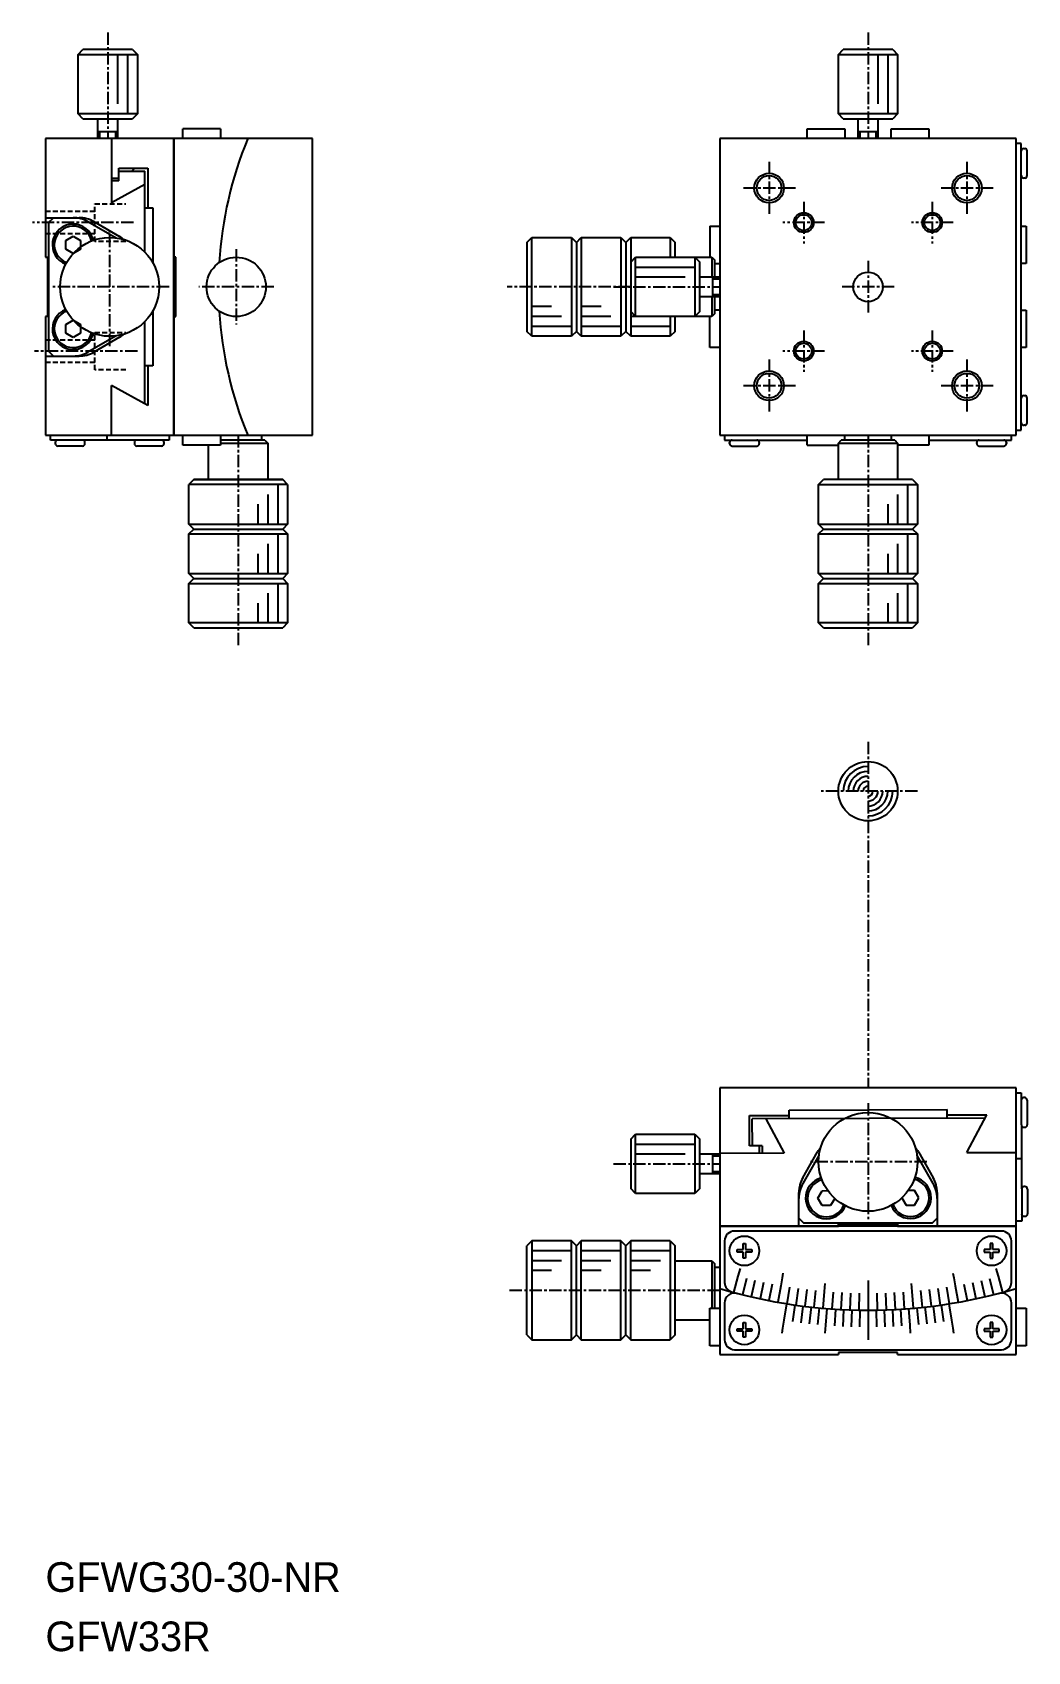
# Model space of a CAD drawing. Extents: x 633 to 733, y 42 to 206.
import ezdxf

# ---------------------------------------------------------------- set-up
doc = ezdxf.new("R2010")
doc.units = 0
doc.linetypes.add('CENTER', pattern=[2, 1.25, -0.25, 0.25, -0.25])
doc.linetypes.add('DASHED', pattern=[0.75, 0.5, -0.25])
doc.layers.get('0').update_dxf_attribs({"linetype": 'CONTINUOUS'})
doc.layers.add('CENTER', color=1, linetype='CENTER')

msp = doc.modelspace()

# ---------------------------------------------------------------- linework, layer by layer
at = {"color": 7, "linetype": 'CONTINUOUS'}
for p, q in [((637.23, 203.33), (637.73, 203.83)), ((637.23, 197.33), (637.23, 203.33)), ((642.73, 203.83), (637.73, 203.83)), ((642.73, 203.83), (643.23, 203.33)), ((643.23, 203.33), (643.23, 197.33)), ((714.13, 203.33), (714.63, 203.83)), ((714.13, 197.33), (714.13, 203.33)), ((719.63, 203.83), (714.63, 203.83)), ((719.63, 203.83), (720.13, 203.33)), ((720.13, 203.33), (720.13, 197.33)), ((637.73, 196.83), (637.23, 197.33)), ((637.73, 196.83), (642.73, 196.83)), ((643.23, 197.33), (642.73, 196.83)), ((714.63, 196.83), (714.13, 197.33)), ((714.63, 196.83), (719.63, 196.83)), ((720.13, 197.33), (719.63, 196.83)), ((640.17, 195.54), (640.3, 195.54)), ((647.83, 194.83), (647.83, 195.83)), ((651.63, 195.83), (647.83, 195.83)), ((651.63, 195.83), (651.63, 194.83)), ((710.98, 195.83), (714.78, 195.83)), ((710.98, 194.83), (710.98, 195.83)), ((714.78, 195.83), (714.78, 194.83)), ((717.06, 195.54), (717.2, 195.54)), ((719.48, 195.83), (723.28, 195.83)), ((719.48, 194.83), (719.48, 195.83)), ((723.28, 195.83), (723.28, 194.83)), ((646.93, 194.83), (633.93, 194.83)), ((633.93, 194.83), (633.93, 182.83)), ((640.62, 194.83), (640.62, 188.32)), ((646.93, 164.83), (646.93, 194.83)), ((646.93, 194.83), (646.93, 182.83)), ((660.93, 194.83), (646.93, 194.83)), ((660.93, 164.83), (660.93, 194.83)), ((702.13, 194.83), (702.13, 164.83)), ((732.13, 194.83), (702.13, 194.83)), ((732.13, 164.83), (732.13, 194.83)), ((732.63, 194.33), (732.13, 194.33)), ((732.63, 165.33), (732.63, 194.33)), ((732.88, 193.83), (732.98, 193.83)), ((733.23, 191.08), (733.23, 193.58)), ((641.35, 191.83), (644.28, 191.83)), ((641.35, 190.54), (641.35, 191.83)), ((642.68, 191.54), (642.97, 191.83)), ((644.28, 191.83), (644.28, 187.83)), ((640.62, 190.83), (641.35, 190.83)), ((641.35, 190.54), (640.62, 190.54)), ((643.97, 190.18), (640.62, 188.32)), ((641.35, 191.54), (643.97, 191.54)), ((643.97, 183.37), (643.97, 191.54)), ((732.98, 190.83), (732.88, 190.83)), ((633.93, 186.83), (637.33, 186.83)), ((634.23, 186.33), (634.73, 186.83)), ((643.97, 187.83), (644.81, 187.83)), ((644.81, 187.83), (644.81, 182.25)), ((634.23, 186.33), (634.23, 173.33)), ((638.23, 186.43), (641.07, 184.79)), ((638.83, 186.43), (641.43, 184.93)), ((701.13, 185.98), (701.13, 182.83)), ((701.13, 185.98), (702.13, 185.98)), ((732.63, 185.98), (733.13, 185.98)), ((733.13, 185.98), (733.13, 182.18)), ((635.98, 184.52), (636.73, 184.95)), ((635.98, 183.65), (635.98, 184.52)), ((636.73, 183.22), (635.98, 183.65)), ((636.73, 184.95), (637.48, 184.52)), ((637.48, 183.65), (636.73, 183.22)), ((637.48, 184.52), (637.48, 183.65)), ((682.63, 184.33), (683.13, 184.83)), ((682.63, 184.33), (682.63, 175.33)), ((683.13, 184.83), (687.13, 184.83)), ((687.13, 184.83), (687.63, 184.33)), ((687.63, 184.33), (688.13, 184.83)), ((687.63, 184.33), (687.63, 175.33)), ((688.13, 184.83), (692.13, 184.83)), ((692.13, 184.83), (692.63, 184.33)), ((692.63, 184.33), (693.13, 184.83)), ((692.63, 184.33), (692.63, 179.83)), ((693.13, 184.83), (697.13, 184.83)), ((697.13, 184.83), (697.63, 184.33)), ((697.63, 182.83), (697.63, 184.33)), ((633.93, 182.83), (634.13, 182.83)), ((634.13, 182.83), (634.13, 176.83)), ((647.13, 182.83), (646.93, 182.83)), ((647.13, 176.83), (647.13, 182.83)), ((693.13, 182.33), (693.63, 182.83)), ((693.13, 182.33), (693.13, 177.33)), ((693.63, 182.83), (699.63, 182.83)), ((699.63, 182.83), (701.33, 182.83)), ((699.63, 182.83), (700.13, 182.33)), ((700.13, 177.33), (700.13, 182.33)), ((701.33, 182.83), (701.63, 182.53)), ((701.63, 180.83), (701.63, 182.53)), ((701.63, 182.18), (702.13, 182.18)), ((733.13, 182.18), (732.63, 182.18)), ((692.63, 179.83), (692.63, 175.33)), ((701.42, 179.77), (701.42, 179.9)), ((701.63, 177.13), (701.63, 178.83)), ((644.81, 177.42), (644.81, 171.83)), ((693.63, 176.83), (693.13, 177.33)), ((700.13, 177.33), (699.63, 176.83)), ((701.63, 177.13), (701.33, 176.83)), ((702.13, 177.48), (701.63, 177.48)), ((732.63, 177.48), (733.13, 177.48)), ((733.13, 177.48), (733.13, 173.68)), ((634.13, 176.83), (633.93, 176.83)), ((633.93, 176.83), (633.93, 164.83)), ((635.98, 176.02), (636.73, 176.45)), ((635.98, 175.15), (635.98, 176.02)), ((636.73, 176.45), (637.48, 176.02)), ((637.48, 176.02), (637.48, 175.15)), ((643.97, 168.01), (643.97, 176.3)), ((646.93, 176.83), (647.13, 176.83)), ((646.93, 176.83), (646.93, 164.83)), ((683.13, 174.83), (682.63, 175.33)), ((687.63, 175.33), (687.13, 174.83)), ((688.13, 174.83), (687.63, 175.33)), ((692.63, 175.33), (692.13, 174.83)), ((693.13, 174.83), (692.63, 175.33)), ((699.63, 176.83), (693.63, 176.83)), ((697.63, 175.33), (697.13, 174.83)), ((697.63, 175.33), (697.63, 176.83)), ((701.33, 176.83), (699.63, 176.83)), ((701.13, 173.68), (701.13, 176.83)), ((636.73, 174.72), (635.98, 175.15)), ((637.48, 175.15), (636.73, 174.72)), ((641.07, 174.87), (638.23, 173.23)), ((641.43, 174.74), (638.83, 173.23)), ((687.13, 174.83), (683.13, 174.83)), ((692.13, 174.83), (688.13, 174.83)), ((697.13, 174.83), (693.13, 174.83)), ((702.13, 173.68), (701.13, 173.68)), ((733.13, 173.68), (732.63, 173.68)), ((633.93, 172.83), (637.33, 172.83)), ((634.73, 172.83), (634.23, 173.33)), ((644.81, 171.83), (643.97, 171.83)), ((644.28, 171.83), (644.28, 167.84)), ((644.28, 167.84), (640.62, 169.85)), ((640.62, 164.83), (640.62, 169.85)), ((732.88, 168.83), (732.98, 168.83)), ((733.23, 166.08), (733.23, 168.58)), ((732.98, 165.83), (732.88, 165.83)), ((633.93, 164.83), (646.93, 164.83)), ((634.43, 164.33), (634.43, 164.83)), ((646.43, 164.33), (634.43, 164.33)), ((634.93, 164.08), (634.93, 163.98)), ((637.93, 163.98), (637.93, 164.08)), ((640.16, 164.33), (640.16, 164.83)), ((642.93, 164.08), (642.93, 163.98)), ((645.93, 163.98), (645.93, 164.08)), ((646.43, 164.83), (646.43, 164.33)), ((646.93, 164.83), (660.93, 164.83)), ((647.83, 163.83), (647.83, 164.83)), ((651.63, 163.83), (647.83, 163.83)), ((650.43, 160.33), (650.43, 163.83)), ((651.63, 164.83), (651.63, 163.83)), ((656.13, 164.33), (651.63, 164.33)), ((651.63, 164.03), (656.43, 164.03)), ((655.78, 164.83), (655.78, 164.33)), ((656.13, 164.33), (656.43, 164.03)), ((656.43, 164.03), (656.43, 160.33)), ((702.13, 164.83), (732.13, 164.83)), ((702.63, 164.83), (702.63, 164.33)), ((702.63, 164.33), (710.98, 164.33)), ((703.13, 163.98), (703.13, 164.08)), ((706.13, 164.08), (706.13, 163.98)), ((710.98, 163.83), (710.98, 164.83)), ((710.98, 163.83), (714.13, 163.83)), ((714.13, 164.03), (714.43, 164.33)), ((714.13, 160.33), (714.13, 164.03)), ((719.83, 164.33), (714.43, 164.33)), ((714.78, 164.33), (714.78, 164.83)), ((719.48, 164.83), (719.48, 164.33)), ((719.83, 164.33), (720.13, 164.03)), ((720.13, 164.03), (720.13, 160.33)), ((723.28, 163.83), (720.13, 163.83)), ((723.28, 164.83), (723.28, 163.83)), ((723.28, 164.33), (731.63, 164.33)), ((728.13, 163.98), (728.13, 164.08)), ((731.13, 164.08), (731.13, 163.98)), ((731.63, 164.33), (731.63, 164.83)), ((732.13, 165.33), (732.63, 165.33)), ((637.68, 163.73), (635.18, 163.73)), ((645.68, 163.73), (643.18, 163.73)), ((703.38, 163.73), (705.88, 163.73)), ((728.38, 163.73), (730.88, 163.73)), ((648.93, 160.33), (648.43, 159.83)), ((648.43, 155.83), (648.43, 159.83)), ((657.93, 160.33), (648.93, 160.33)), ((648.93, 160.33), (657.93, 160.33)), ((658.43, 159.83), (657.93, 160.33)), ((658.43, 159.83), (658.43, 155.83)), ((712.13, 159.83), (712.63, 160.33)), ((712.13, 155.83), (712.13, 159.83)), ((721.63, 160.33), (712.63, 160.33)), ((721.63, 160.33), (722.13, 159.83)), ((722.13, 159.83), (722.13, 155.83)), ((648.93, 155.33), (648.43, 155.83)), ((658.43, 155.83), (657.93, 155.33)), ((712.63, 155.33), (712.13, 155.83)), ((722.13, 155.83), (721.63, 155.33)), ((648.43, 154.83), (648.93, 155.33)), ((648.43, 150.83), (648.43, 154.83)), ((648.93, 155.33), (657.93, 155.33)), ((657.93, 155.33), (658.43, 154.83)), ((658.43, 154.83), (658.43, 150.83)), ((712.13, 154.83), (712.63, 155.33)), ((712.13, 150.83), (712.13, 154.83)), ((712.63, 155.33), (721.63, 155.33)), ((721.63, 155.33), (722.13, 154.83)), ((722.13, 154.83), (722.13, 150.83)), ((648.93, 150.33), (648.43, 150.83)), ((658.43, 150.83), (657.93, 150.33)), ((712.63, 150.33), (712.13, 150.83)), ((722.13, 150.83), (721.63, 150.33)), ((648.43, 149.83), (648.93, 150.33)), ((648.43, 145.83), (648.43, 149.83)), ((648.93, 150.33), (657.93, 150.33)), ((657.93, 150.33), (658.43, 149.83)), ((658.43, 149.83), (658.43, 145.83)), ((712.13, 149.83), (712.63, 150.33)), ((712.13, 145.83), (712.13, 149.83)), ((712.63, 150.33), (721.63, 150.33)), ((721.63, 150.33), (722.13, 149.83)), ((722.13, 149.83), (722.13, 145.83)), ((648.93, 145.33), (648.43, 145.83)), ((658.43, 145.83), (657.93, 145.33)), ((712.63, 145.33), (712.13, 145.83)), ((722.13, 145.83), (721.63, 145.33)), ((648.93, 145.33), (657.93, 145.33)), ((712.63, 145.33), (721.63, 145.33)), ((702.13, 98.81), (702.13, 84.81)), ((732.13, 98.81), (702.13, 98.81)), ((732.13, 84.81), (732.13, 98.81)), ((732.13, 98.31), (732.63, 98.31)), ((732.63, 98.31), (732.68, 85.31)), ((732.98, 97.81), (732.88, 97.81)), ((733.23, 97.56), (733.24, 95.06)), ((705.14, 95.99), (709.14, 96)), ((705.15, 92.93), (705.14, 95.99)), ((728.97, 95.74), (705.43, 95.66)), ((705.44, 92.93), (705.43, 95.66)), ((706.79, 95.66), (708.66, 92.19)), ((709.14, 96.55), (725.14, 96.61)), ((709.14, 95.67), (709.14, 96.55)), ((725.14, 95.73), (725.14, 96.61)), ((725.14, 96.06), (729.15, 96.07)), ((727.13, 92.25), (729.15, 96.07)), ((693.13, 93.61), (693.63, 94.11)), ((693.13, 93.61), (693.13, 88.61)), ((693.63, 94.11), (699.63, 94.11)), ((699.63, 94.11), (700.13, 93.61)), ((700.13, 88.61), (700.13, 93.61)), ((732.89, 94.81), (732.99, 94.81)), ((708.66, 92.19), (702.15, 92.16)), ((706.44, 92.94), (705.15, 92.93)), ((706.15, 92.18), (706.15, 92.93)), ((706.44, 92.94), (706.44, 92.18)), ((710.53, 89.71), (712.03, 92.31)), ((712.17, 91.95), (710.53, 89.11)), ((723.73, 89.11), (722.09, 91.95)), ((722.23, 92.31), (723.73, 89.71)), ((727.13, 92.25), (732.15, 92.27)), ((732.13, 85.11), (732.13, 92.15)), ((701.42, 91.04), (701.42, 91.17)), ((732.65, 91.63), (732.15, 91.62)), ((693.63, 88.11), (693.13, 88.61)), ((700.13, 88.61), (699.63, 88.11)), ((733.01, 88.81), (732.91, 88.81)), ((733.26, 88.56), (733.27, 86.06)), ((699.63, 88.11), (693.63, 88.11)), ((710.13, 84.81), (710.13, 88.21)), ((712.05, 87.64), (712.48, 88.39)), ((712.49, 86.89), (712.05, 87.64)), ((712.48, 88.39), (713.06, 88.4)), ((713.35, 86.9), (712.49, 86.89)), ((713.76, 87.61), (713.35, 86.9)), ((720.56, 87.67), (720.99, 86.92)), ((720.99, 86.92), (721.85, 86.93)), ((721.85, 88.43), (721.21, 88.42)), ((722.28, 87.68), (721.85, 88.43)), ((721.85, 86.93), (722.28, 87.68)), ((724.13, 88.21), (724.13, 84.81)), ((710.13, 85.61), (710.63, 85.11)), ((723.63, 85.11), (724.13, 85.61)), ((732.68, 85.31), (732.18, 85.31)), ((732.92, 85.81), (733.02, 85.81)), ((732.13, 84.81), (702.13, 84.81)), ((702.13, 84.81), (702.13, 71.81)), ((702.13, 84.81), (714.13, 84.81)), ((730.63, 84.31), (703.63, 84.31)), ((723.63, 85.11), (710.63, 85.11)), ((714.13, 84.81), (714.13, 85.01)), ((714.13, 85.01), (720.13, 85.01)), ((720.13, 85.01), (720.13, 84.81)), ((720.13, 84.81), (732.13, 84.81)), ((732.13, 71.81), (732.13, 84.81)), ((683.13, 83.31), (682.63, 82.81)), ((682.63, 73.81), (682.63, 82.81)), ((687.13, 83.31), (683.13, 83.31)), ((687.63, 82.81), (687.13, 83.31)), ((688.13, 83.31), (687.63, 82.81)), ((687.63, 73.81), (687.63, 82.81)), ((692.13, 83.31), (688.13, 83.31)), ((692.63, 82.81), (692.13, 83.31)), ((693.13, 83.31), (692.63, 82.81)), ((692.63, 73.81), (692.63, 82.81)), ((697.13, 83.31), (693.13, 83.31)), ((697.13, 83.31), (697.63, 82.81)), ((697.63, 73.81), (697.63, 82.81)), ((702.63, 83.31), (702.63, 79.11)), ((731.63, 79.11), (731.63, 83.31)), ((697.63, 81.31), (701.33, 81.31)), ((701.33, 81.31), (701.33, 76.51)), ((701.33, 81.31), (701.63, 81.01)), ((701.63, 76.51), (701.63, 81.01)), ((701.63, 80.66), (702.13, 80.66)), ((702.63, 77.04), (702.63, 73.31)), ((731.63, 73.31), (731.63, 77.04)), ((701.13, 76.51), (702.13, 76.51)), ((701.13, 72.71), (701.13, 76.51)), ((732.13, 76.51), (733.13, 76.51)), ((733.13, 76.51), (733.13, 72.71)), ((682.63, 73.81), (683.13, 73.31)), ((687.13, 73.31), (687.63, 73.81)), ((687.63, 73.81), (688.13, 73.31)), ((692.13, 73.31), (692.63, 73.81)), ((692.63, 73.81), (693.13, 73.31)), ((697.63, 73.81), (697.13, 73.31)), ((701.13, 75.31), (697.63, 75.31)), ((683.13, 73.31), (687.13, 73.31)), ((688.13, 73.31), (692.13, 73.31)), ((693.13, 73.31), (697.13, 73.31)), ((702.13, 72.71), (701.13, 72.71)), ((703.63, 72.31), (730.63, 72.31)), ((733.13, 72.71), (732.13, 72.71)), ((702.13, 71.81), (714.13, 71.81)), ((714.13, 72.01), (714.13, 71.81)), ((720.13, 72.01), (714.13, 72.01)), ((720.13, 71.81), (720.13, 72.01)), ((720.13, 71.81), (732.13, 71.81))]:
    msp.add_line(p, q, dxfattribs=at)
at = {"color": 3, "linetype": 'CONTINUOUS'}
for p, q in [((637.23, 203.33), (643.23, 203.33)), ((641.23, 203.33), (641.23, 198.33)), ((642.23, 203.33), (642.23, 197.33)), ((714.13, 203.33), (720.13, 203.33)), ((718.13, 203.33), (718.13, 198.33)), ((719.13, 203.33), (719.13, 197.33)), ((643.23, 197.33), (637.23, 197.33)), ((639.23, 194.83), (639.23, 196.83)), ((641.23, 196.83), (641.23, 194.83)), ((720.13, 197.33), (714.13, 197.33)), ((716.13, 194.83), (716.13, 196.83)), ((718.13, 196.83), (718.13, 194.83)), ((639.23, 195.54), (641.23, 195.54)), ((639.43, 194.83), (639.43, 195.54)), ((641.03, 195.54), (641.03, 194.83)), ((716.13, 195.54), (718.13, 195.54)), ((716.33, 194.83), (716.33, 195.54)), ((717.93, 195.54), (717.93, 194.83)), ((683.13, 174.83), (683.13, 184.83)), ((687.13, 184.83), (687.13, 174.83)), ((688.13, 184.83), (688.13, 174.83)), ((692.13, 184.83), (692.13, 179.83)), ((693.13, 184.83), (693.13, 182.33)), ((697.13, 184.83), (697.13, 182.83)), ((693.63, 176.83), (693.63, 182.83)), ((693.63, 181.83), (699.63, 181.83)), ((699.63, 182.83), (699.63, 176.83)), ((701.33, 182.83), (701.33, 180.83)), ((693.63, 180.83), (698.63, 180.83)), ((700.13, 180.83), (702.13, 180.83)), ((701.42, 178.83), (701.42, 180.83)), ((701.42, 180.63), (702.13, 180.63)), ((692.13, 179.83), (692.13, 174.83)), ((702.13, 178.83), (700.13, 178.83)), ((701.33, 178.83), (701.33, 176.83)), ((702.13, 179.03), (701.42, 179.03)), ((685.13, 177.83), (683.13, 177.83)), ((690.13, 177.83), (688.13, 177.83)), ((693.13, 177.33), (693.13, 174.83)), ((686.13, 176.83), (683.13, 176.83)), ((687.13, 175.83), (683.13, 175.83)), ((691.13, 176.83), (688.13, 176.83)), ((692.13, 175.83), (688.13, 175.83)), ((693.63, 176.83), (693.13, 176.83)), ((697.13, 175.83), (693.13, 175.83)), ((697.13, 176.83), (697.13, 174.83)), ((714.13, 164.03), (720.13, 164.03)), ((658.43, 159.83), (648.43, 159.83)), ((657.43, 159.83), (657.43, 155.83)), ((712.13, 159.83), (722.13, 159.83)), ((721.13, 159.83), (721.13, 155.83)), ((655.43, 157.83), (655.43, 155.83)), ((656.43, 158.83), (656.43, 155.83)), ((719.13, 157.83), (719.13, 155.83)), ((720.13, 158.83), (720.13, 155.83)), ((648.43, 155.83), (658.43, 155.83)), ((712.13, 155.83), (722.13, 155.83)), ((648.43, 154.83), (658.43, 154.83)), ((657.43, 154.83), (657.43, 150.83)), ((712.13, 154.83), (722.13, 154.83)), ((721.13, 154.83), (721.13, 150.83)), ((655.43, 152.83), (655.43, 150.83)), ((656.43, 153.83), (656.43, 150.83)), ((719.13, 152.83), (719.13, 150.83)), ((720.13, 153.83), (720.13, 150.83)), ((648.43, 150.83), (658.43, 150.83)), ((712.13, 150.83), (722.13, 150.83)), ((648.43, 149.83), (658.43, 149.83)), ((657.43, 149.83), (657.43, 145.83)), ((712.13, 149.83), (722.13, 149.83)), ((721.13, 149.83), (721.13, 145.83)), ((655.43, 147.83), (655.43, 145.83)), ((656.43, 148.83), (656.43, 145.83)), ((719.13, 147.83), (719.13, 145.83)), ((720.13, 148.83), (720.13, 145.83)), ((658.43, 145.83), (648.43, 145.83)), ((722.13, 145.83), (712.13, 145.83)), ((693.63, 88.11), (693.63, 94.11)), ((699.63, 94.11), (699.63, 88.11)), ((693.63, 93.11), (699.63, 93.11)), ((693.63, 92.11), (698.63, 92.11)), ((700.13, 92.11), (702.13, 92.11)), ((701.42, 90.11), (701.42, 92.11)), ((701.42, 91.91), (702.13, 91.91)), ((702.13, 90.11), (700.13, 90.11)), ((702.13, 90.31), (701.42, 90.31)), ((683.13, 83.31), (683.13, 73.31)), ((687.13, 82.31), (683.13, 82.31)), ((687.13, 73.31), (687.13, 83.31)), ((688.13, 73.31), (688.13, 83.31)), ((692.13, 82.31), (688.13, 82.31)), ((692.13, 73.31), (692.13, 83.31)), ((693.13, 73.31), (693.13, 83.31)), ((697.13, 82.31), (693.13, 82.31)), ((697.13, 83.31), (697.13, 73.31)), ((703.88, 82.18), (703.88, 82.43)), ((703.88, 82.43), (704.5, 82.43)), ((704.5, 82.18), (703.88, 82.18)), ((704.5, 83.06), (704.75, 83.06)), ((704.5, 82.43), (704.5, 83.06)), ((704.5, 81.56), (704.5, 82.18)), ((704.75, 83.06), (704.75, 82.43)), ((704.75, 82.43), (705.38, 82.43)), ((705.38, 82.18), (704.75, 82.18)), ((704.75, 82.18), (704.75, 81.56)), ((705.38, 82.43), (705.38, 82.18)), ((729.5, 82.43), (728.88, 82.43)), ((728.88, 82.43), (728.88, 82.18)), ((728.88, 82.18), (729.5, 82.18)), ((729.5, 83.06), (729.5, 82.43)), ((729.75, 83.06), (729.5, 83.06)), ((729.5, 82.18), (729.5, 81.56)), ((729.75, 82.43), (729.75, 83.06)), ((730.38, 82.43), (729.75, 82.43)), ((729.75, 81.56), (729.75, 82.18)), ((729.75, 82.18), (730.38, 82.18)), ((730.38, 82.18), (730.38, 82.43)), ((686.13, 81.31), (683.13, 81.31)), ((685.13, 80.31), (683.13, 80.31)), ((691.13, 81.31), (688.13, 81.31)), ((690.13, 80.31), (688.13, 80.31)), ((696.13, 81.31), (693.13, 81.31)), ((695.13, 80.31), (693.13, 80.31)), ((704.19, 80.51), (703.98, 79.74)), ((704.75, 81.56), (704.5, 81.56)), ((729.5, 81.56), (729.75, 81.56)), ((730.07, 80.51), (730.28, 79.74)), ((703.98, 79.74), (703.54, 78.1)), ((704.84, 79.52), (704.43, 77.87)), ((705.7, 79.31), (705.32, 77.65)), ((706.57, 79.12), (706.21, 77.46)), ((707.44, 78.94), (707.11, 77.27)), ((708.31, 78.78), (708.01, 77.11)), ((708.45, 79.57), (708.31, 78.78)), ((708.53, 80.06), (708.45, 79.57)), ((709.18, 78.63), (708.92, 76.95)), ((712.77, 79), (712.7, 78.2)), ((717.13, 79.31), (717.13, 73.31)), ((721.49, 79), (721.56, 78.2)), ((725.08, 78.63), (725.34, 76.95)), ((725.72, 80.06), (725.81, 79.57)), ((725.81, 79.57), (725.95, 78.78)), ((725.95, 78.78), (726.25, 77.11)), ((726.82, 78.94), (727.15, 77.27)), ((727.69, 79.12), (728.04, 77.46)), ((728.56, 79.31), (728.94, 77.65)), ((729.42, 79.52), (729.83, 77.87)), ((730.28, 79.74), (730.72, 78.1)), ((710.06, 78.5), (709.82, 76.82)), ((710.94, 78.39), (710.73, 76.7)), ((711.82, 78.29), (711.64, 76.6)), ((712.7, 78.2), (712.55, 76.51)), ((713.59, 78.13), (713.47, 76.44)), ((714.47, 78.08), (714.38, 76.38)), ((715.36, 78.04), (715.3, 76.34)), ((716.24, 78.02), (716.21, 76.32)), ((718.02, 78.02), (718.05, 76.32)), ((718.9, 78.04), (718.96, 76.34)), ((719.79, 78.08), (719.88, 76.38)), ((720.67, 78.13), (720.79, 76.44)), ((721.56, 78.2), (721.7, 76.51)), ((722.44, 78.29), (722.62, 76.6)), ((723.32, 78.39), (723.53, 76.7)), ((724.2, 78.5), (724.44, 76.82)), ((708.65, 75.28), (708.92, 76.95)), ((709.73, 76.83), (709.49, 75.15)), ((710.55, 76.72), (710.34, 75.04)), ((711.37, 76.63), (711.18, 74.94)), ((712.19, 76.54), (712.03, 74.85)), ((712.88, 74.78), (713.01, 76.47)), ((713.83, 76.41), (713.73, 74.72)), ((714.66, 76.37), (714.58, 74.67)), ((715.48, 76.33), (715.43, 74.63)), ((716.3, 76.31), (716.28, 74.61)), ((717.95, 76.31), (717.98, 74.61)), ((718.78, 76.33), (718.83, 74.63)), ((719.6, 76.37), (719.68, 74.67)), ((720.43, 76.41), (720.53, 74.72)), ((721.38, 74.78), (721.25, 76.47)), ((722.07, 76.54), (722.23, 74.85)), ((722.89, 76.63), (723.08, 74.94)), ((723.71, 76.72), (723.92, 75.04)), ((724.53, 76.83), (724.77, 75.15)), ((725.61, 75.28), (725.34, 76.95)), ((703.88, 74.18), (703.88, 74.43)), ((703.88, 74.43), (704.5, 74.43)), ((704.5, 74.18), (703.88, 74.18)), ((704.5, 75.06), (704.75, 75.06)), ((704.5, 74.43), (704.5, 75.06)), ((704.5, 73.56), (704.5, 74.18)), ((704.75, 75.06), (704.75, 74.43)), ((704.75, 74.43), (705.38, 74.43)), ((705.38, 74.18), (704.75, 74.18)), ((704.75, 74.18), (704.75, 73.56)), ((705.38, 74.43), (705.38, 74.18)), ((708.45, 73.99), (708.53, 74.49)), ((708.53, 74.49), (708.65, 75.28)), ((712.81, 73.98), (712.88, 74.78)), ((721.44, 73.98), (721.38, 74.78)), ((725.73, 74.49), (725.61, 75.28)), ((725.81, 73.99), (725.73, 74.49)), ((728.88, 74.43), (728.88, 74.18)), ((729.5, 74.43), (728.88, 74.43)), ((728.88, 74.18), (729.5, 74.18)), ((729.5, 75.06), (729.5, 74.43)), ((729.75, 75.06), (729.5, 75.06)), ((729.5, 74.18), (729.5, 73.56)), ((729.75, 74.43), (729.75, 75.06)), ((730.38, 74.43), (729.75, 74.43)), ((729.75, 73.56), (729.75, 74.18)), ((729.75, 74.18), (730.38, 74.18)), ((730.38, 74.18), (730.38, 74.43)), ((704.75, 73.56), (704.5, 73.56)), ((729.5, 73.56), (729.75, 73.56))]:
    msp.add_line(p, q, dxfattribs=at)
at = {"color": 3, "linetype": 'DASHED'}
for p, q in [((633.93, 187.48), (638.93, 187.48)), ((638.93, 188.23), (642.06, 188.23)), ((638.93, 184.43), (638.93, 188.23)), ((638.93, 185.18), (633.93, 185.18)), ((642.06, 184.43), (638.93, 184.43)), ((633.93, 174.48), (638.93, 174.48)), ((638.93, 175.23), (642.06, 175.23)), ((638.93, 171.43), (638.93, 175.23)), ((638.93, 172.18), (633.93, 172.18)), ((642.06, 171.43), (638.93, 171.43))]:
    msp.add_line(p, q, dxfattribs=at)
at = {"color": 3, "linetype": 'CONTINUOUS'}
for centre, radius in [((707.13, 189.83), 1.5), ((707.13, 189.83), 1.25), ((727.13, 189.83), 1.5), ((727.13, 189.83), 1.25), ((710.63, 186.33), 1), ((710.63, 186.33), 0.8), ((723.63, 186.33), 1), ((723.63, 186.33), 0.8), ((710.63, 173.33), 1), ((710.63, 173.33), 0.8), ((723.63, 173.33), 1), ((723.63, 173.33), 0.8), ((707.13, 169.83), 1.5), ((707.13, 169.83), 1.25), ((727.13, 169.83), 1.5), ((727.13, 169.83), 1.25)]:
    msp.add_circle(centre, radius, dxfattribs=at)
at = {"color": 7, "linetype": 'CONTINUOUS'}
for centre, radius in [((640.43, 179.83), 5), ((653.23, 179.83), 3), ((717.13, 179.83), 1.5), ((717.13, 128.81), 3), ((717.13, 91.31), 5), ((704.63, 82.31), 1.5), ((729.63, 82.31), 1.5), ((704.63, 74.31), 1.5), ((729.63, 74.31), 1.5)]:
    msp.add_circle(centre, radius, dxfattribs=at)
for centre, radius, start, end in [((690.93, 179.83), 39.5, 157.682, 176.436), ((732.88, 193.58), 0.25, 90, 180), ((732.98, 193.58), 0.25, 0, 90), ((732.88, 191.08), 0.25, 180, 270), ((732.98, 191.08), 0.25, 270, 0), ((636.73, 183.83), 3, 60, 90), ((637.33, 183.83), 3, 60, 90), ((636.73, 184.08), 2.1, 12.9008, 249.1841), ((636.73, 184.08), 1.9, 12.0994, 249.9855), ((639.93, 182.33), 3, 49.7525, 60), ((636.73, 175.58), 2.1, 110.8159, 347.0992), ((636.73, 175.58), 1.9, 110.0145, 347.9006), ((690.93, 179.83), 39.5, 183.564, 202.318), ((639.93, 177.33), 3, 300, 310.2475), ((636.73, 175.83), 3, 270, 300), ((637.33, 175.83), 3, 270, 300), ((732.88, 168.58), 0.25, 90, 180), ((732.98, 168.58), 0.25, 0, 90), ((732.88, 166.08), 0.25, 180, 270), ((732.98, 166.08), 0.25, 270, 0), ((635.18, 164.08), 0.25, 90, 180), ((635.18, 163.98), 0.25, 180, 270), ((637.68, 164.08), 0.25, 0, 90), ((637.68, 163.98), 0.25, 270, 0), ((643.18, 164.08), 0.25, 90, 180), ((643.18, 163.98), 0.25, 180, 270), ((645.68, 164.08), 0.25, 0, 90), ((645.68, 163.98), 0.25, 270, 0), ((703.38, 164.08), 0.25, 90, 180), ((703.38, 163.98), 0.25, 180, 270), ((705.88, 164.08), 0.25, 0, 90), ((705.88, 163.98), 0.25, 270, 0), ((728.38, 164.08), 0.25, 90, 180), ((728.38, 163.98), 0.25, 180, 270), ((730.88, 164.08), 0.25, 0, 90), ((730.88, 163.98), 0.25, 270, 0), ((717.13, 128.81), 2.5, 90, 180), ((717.13, 128.81), 2, 90, 180), ((717.13, 128.81), 1.5, 90, 180), ((717.13, 128.81), 1, 90, 180), ((717.13, 128.81), 0.5, 90, 180), ((717.13, 128.81), 1, 270, 0), ((717.13, 128.81), 0.5, 270, 0), ((717.13, 128.81), 1.5, 270, 0), ((717.13, 128.81), 2, 270, 0), ((717.13, 128.81), 2.5, 270, 0), ((732.88, 97.56), 0.25, 90.1998, 180.1996), ((732.98, 97.56), 0.25, 0.1996, 90.1998), ((732.89, 95.06), 0.25, 180.1996, 270.1998), ((732.99, 95.06), 0.25, 270.1998, 0.1996), ((714.63, 90.81), 3, 139.7525, 150), ((719.63, 90.81), 3, 30, 40.2475), ((713.13, 88.21), 3, 150, 180), ((713.13, 87.61), 3, 150, 180), ((712.92, 87.65), 2.1, 104.2474, 337.782), ((712.92, 87.65), 1.9, 103.6241, 338.4052), ((721.42, 87.68), 2.1, 201.9545, 77.5138), ((721.42, 87.68), 1.9, 201.2003, 78.268), ((721.13, 88.21), 3, 0, 30), ((721.13, 87.61), 3, 0, 30), ((732.91, 88.56), 0.25, 90.1996, 180.1996), ((733.01, 88.56), 0.25, 0.1996, 90.1996), ((732.92, 86.06), 0.25, 180.1996, 270.1996), ((733.02, 86.06), 0.25, 270.1996, 0.1996), ((703.63, 83.31), 1, 90, 180), ((730.63, 83.31), 1, 0, 90), ((703.63, 79.11), 1, 180, 254.8032), ((730.63, 79.11), 1, 285.1968, 0), ((717.13, 128.81), 52.5, 253.3985, 286.6015), ((703.63, 77.04), 1, 75.3842, 180), ((730.63, 77.04), 1, 0, 104.6158), ((703.63, 73.31), 1, 180, 270), ((730.63, 73.31), 1, 270, 0)]:
    msp.add_arc(centre, radius, start, end, dxfattribs=at)
at = {"layer": 'CENTER', "color": 1, "linetype": 'CENTER'}
for p, q in [((640.23, 205.57), (640.23, 194.83)), ((717.13, 205.57), (717.13, 194.83)), ((707.13, 192.48), (707.13, 187.18)), ((727.13, 192.48), (727.13, 187.18)), ((709.78, 189.83), (704.48, 189.83)), ((710.63, 188.43), (710.63, 184.23)), ((723.63, 188.43), (723.63, 184.23)), ((729.78, 189.83), (724.48, 189.83)), ((642.83, 186.33), (632.61, 186.33)), ((640.43, 173.83), (640.43, 185.83)), ((712.73, 186.33), (708.53, 186.33)), ((725.73, 186.33), (721.53, 186.33)), ((653.23, 183.63), (653.23, 176.03)), ((717.13, 182.48), (717.13, 177.18)), ((646.43, 179.83), (634.43, 179.83)), ((657.03, 179.83), (649.43, 179.83)), ((693.13, 179.83), (680.63, 179.83)), ((691.39, 179.83), (702.13, 179.83)), ((719.78, 179.83), (714.48, 179.83)), ((710.63, 175.43), (710.63, 171.23)), ((723.63, 175.43), (723.63, 171.23)), ((643.23, 173.33), (632.84, 173.33)), ((707.13, 172.48), (707.13, 167.18)), ((712.73, 173.33), (708.53, 173.33)), ((725.73, 173.33), (721.53, 173.33)), ((727.13, 172.48), (727.13, 167.18)), ((709.78, 169.83), (704.48, 169.83)), ((729.78, 169.83), (724.48, 169.83)), ((653.43, 164.83), (653.43, 143.33)), ((717.13, 164.83), (717.13, 143.33)), ((717.13, 133.81), (717.13, 98.81)), ((722.13, 128.81), (712.13, 128.81)), ((717.13, 97.26), (717.13, 85.36)), ((691.39, 91.11), (702.13, 91.11)), ((723.08, 91.31), (711.18, 91.31)), ((702.13, 78.31), (680.63, 78.31))]:
    msp.add_line(p, q, dxfattribs=at)

# ---------------------------------------------------------------- texts
at = {"color": 7, "linetype": 'CONTINUOUS'}
for s, p in [('GFWG30-30-NR', (633.93, 47.81)), ('GFW33R', (633.93, 41.81))]:
    msp.add_text(s, height=3, dxfattribs=at).set_placement(p)

doc.saveas('drawing.dxf')
